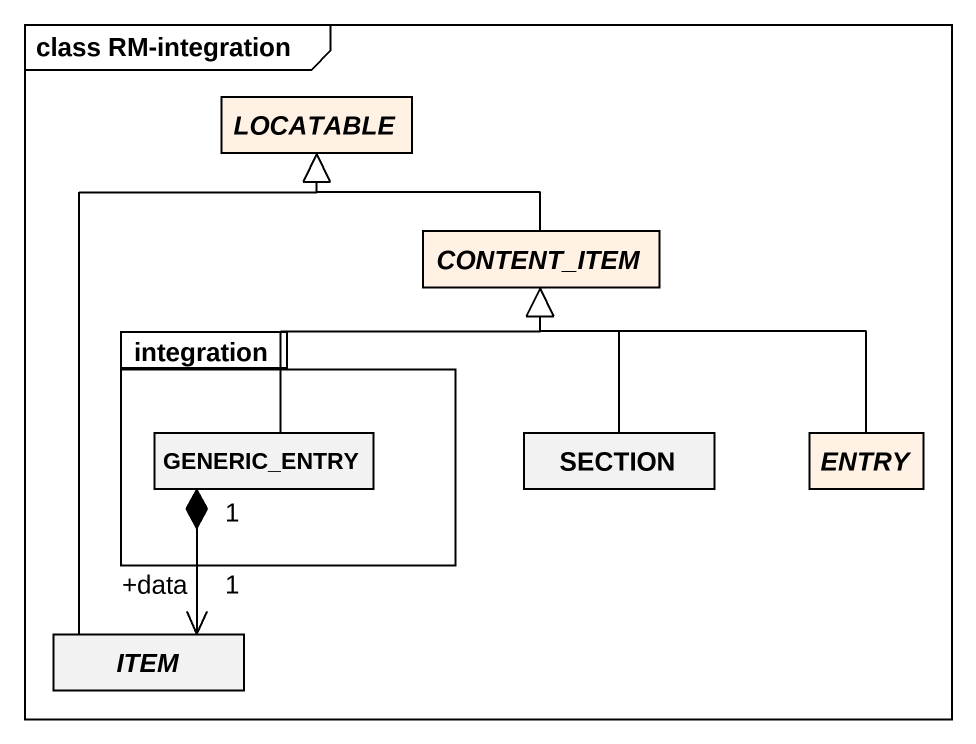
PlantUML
@startuml
mainframe class RM-integration
hide circle
hide empty members
abstract class LOCATABLE #FFF2E5
abstract class CONTENT_ITEM #FFF2E5
package integration {
  class GENERIC_ENTRY
}
class SECTION
abstract class ENTRY #FFF2E5
abstract class ITEM
CONTENT_ITEM -left-|> LOCATABLE
GENERIC_ENTRY -up-|> CONTENT_ITEM
GENERIC_ENTRY "1" *--> "+data\n1" ITEM
SECTION -up-|> CONTENT_ITEM
ENTRY -up-|> CONTENT_ITEM
ITEM -up-|> LOCATABLE
@enduml
